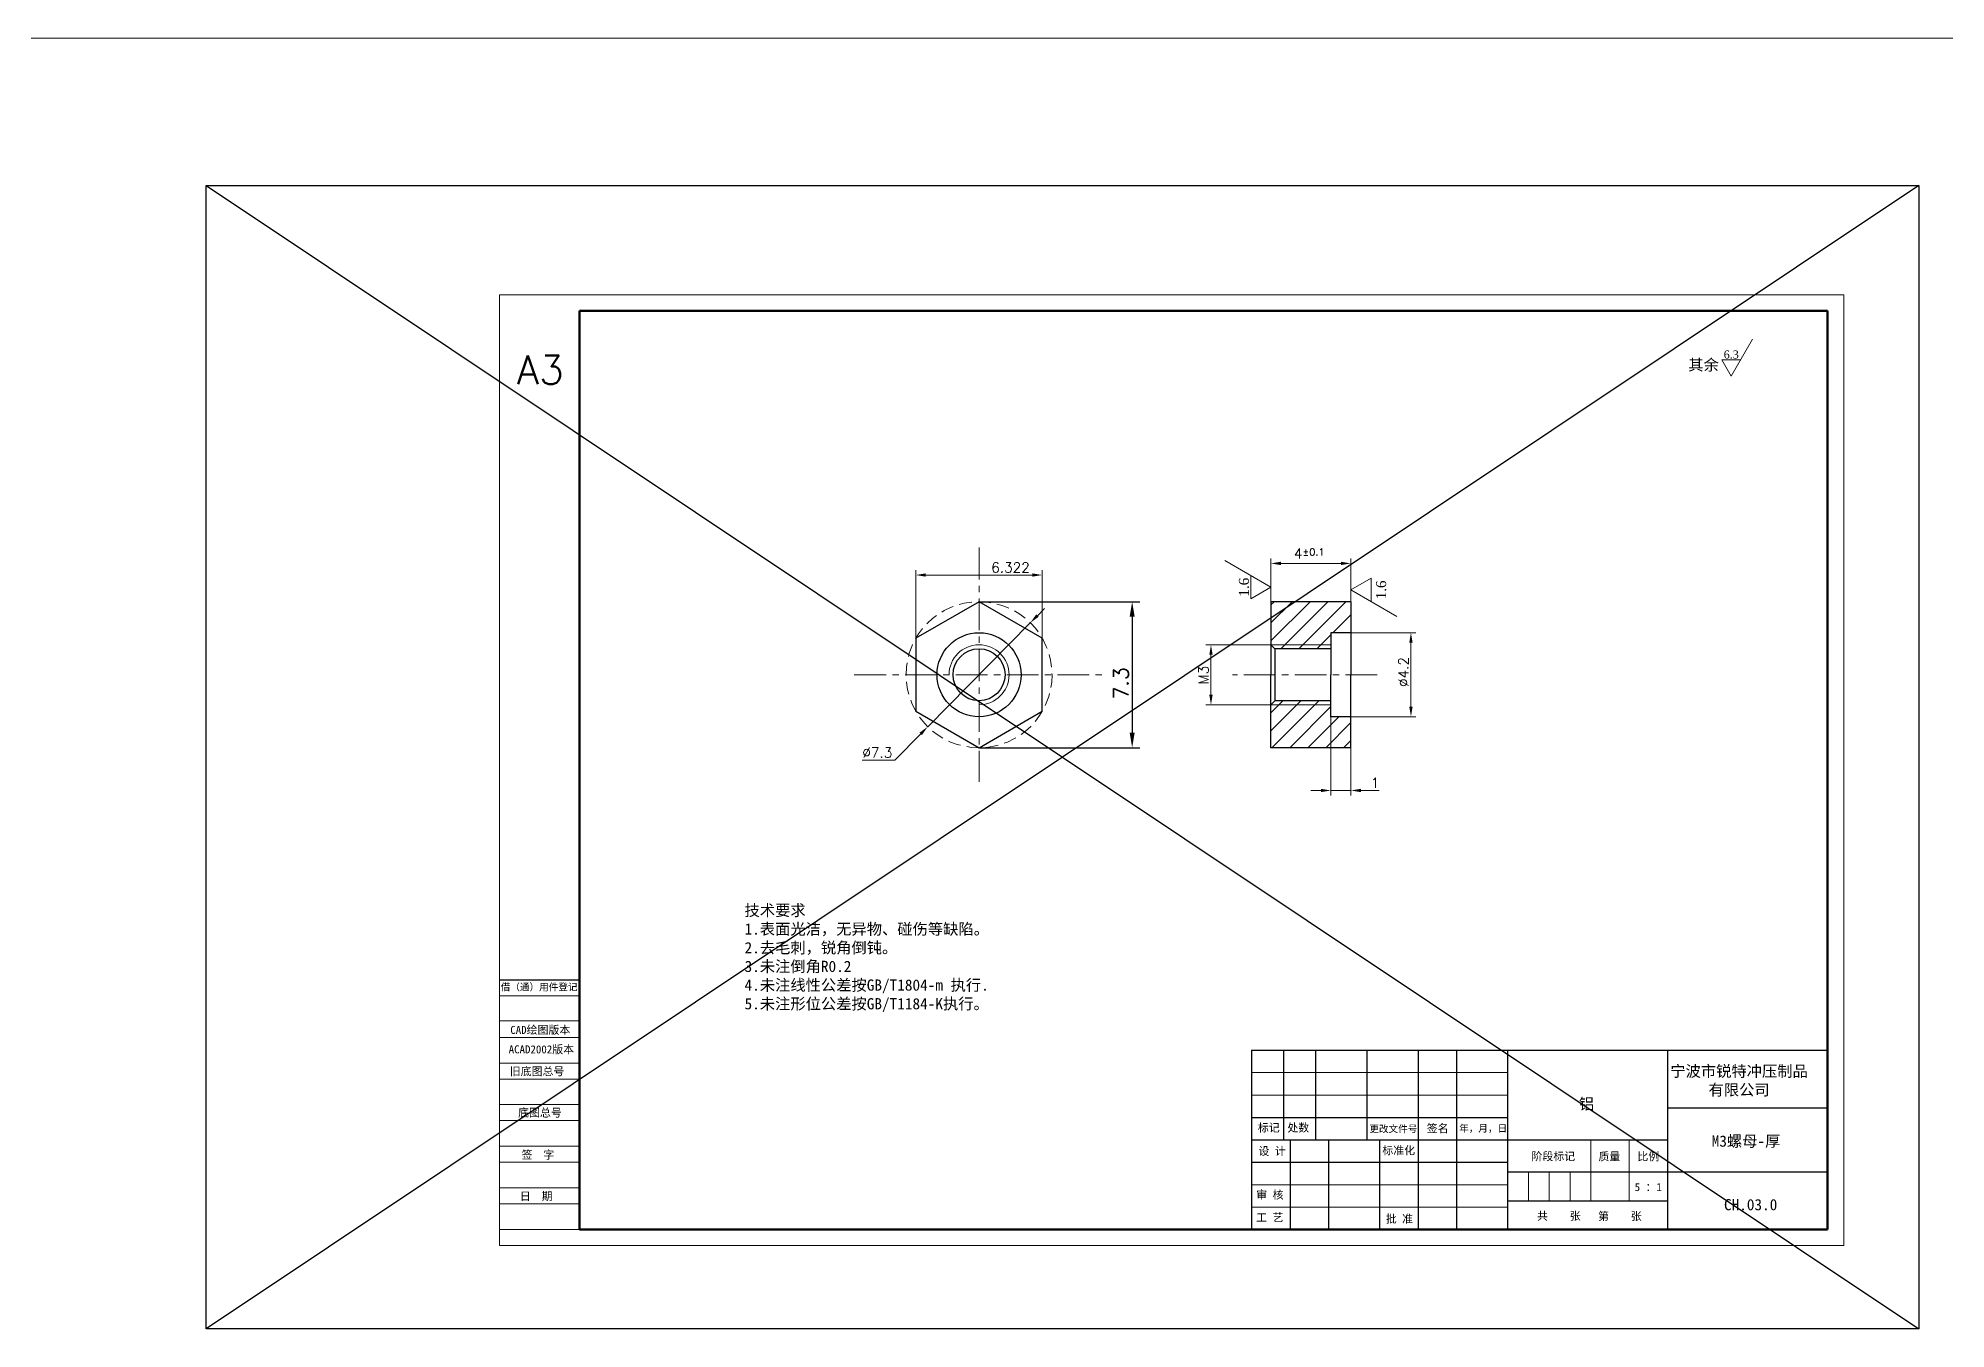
# Model space of a CAD drawing. Header units: millimetres. Extents: x 2517 to 77584, y 486 to 45347.
# Drawn here: x 3149.8 to 3245.1, y 1302.5 to 1367.1 of the extents above; entities that cross this region are included whole.
import ezdxf

# ---------------------------------------------------------------- set-up
doc = ezdxf.new("R2010")
doc.units = ezdxf.units.MM
doc.linetypes.add('CENTER', pattern=[50.8, 31.75, -6.35, 6.35, -6.35])
doc.linetypes.add('HIDDEN', pattern=[9.525, 6.35, -3.175])
for name, color, linetype, lineweight in [('中心线', 1, 'CENTER', 9), ('填充', 3, 'Continuous', 9), ('实线', 7, 'Continuous', 25), ('尺寸标注', 2, 'Continuous', 9), ('引导线', 6, 'Continuous', 9), ('文本', 3, 'Continuous', 15), ('粗实线', 9, 'Continuous', 50), ('虚线', 4, 'HIDDEN', 13)]:
    doc.layers.add(name, color=color, linetype=linetype, lineweight=lineweight)
doc.styles.add('st', font='txt.shx')
doc.styles.get("Standard").update_dxf_attribs({"font": 'simfang.ttf'})
doc.dimstyles.new('st0.2', dxfattribs={"dimscale": 0.2, "dimtxt": 2.5, "dimasz": 2.5, "dimexe": 1.25, "dimexo": 0, "dimtad": 1, "dimtoh": 1, "dimdec": 3, "dimdsep": 46, "dimtxsty": 'st', "dimcen": 0, "dimclrd": 256, "dimclre": 256, "dimclrt": 256, "dimadec": 4, "dimazin": 2, "dimtfac": 1, "dimtdec": 3, "dimtmove": 0, "dimatfit": 1, "dimfxl": 1, "dimlwd": -1, "dimlwe": -1, "dimarcsym": 0})
doc.dimstyles.new('st0.3', dxfattribs={"dimscale": 0.3, "dimtxt": 2.5, "dimasz": 2.5, "dimexe": 1.25, "dimexo": 0, "dimtad": 1, "dimtoh": 1, "dimdec": 3, "dimdsep": 46, "dimtxsty": 'st', "dimcen": 0, "dimclrd": 256, "dimclre": 256, "dimclrt": 256, "dimadec": 4, "dimazin": 2, "dimtfac": 1, "dimtdec": 3, "dimtmove": 0, "dimatfit": 1, "dimfxl": 1, "dimlwd": -1, "dimlwe": -1, "dimarcsym": 0})

# ---------------------------------------------------------------- blocks, each defined once
blk = doc.blocks.new('*D34')
at = {"layer": 'Defpoints', "color": 0, "ltscale": 0.2, "transparency": 16777216}
for p in [(3215.388, 1337.332), (3215.388, 1333.132), (3218.391, 1333.132)]:
    blk.add_point(p, dxfattribs=at)
at = {"layer": '尺寸标注', "ltscale": 0.2, "transparency": 16777216}
for p, q in [((3215.388, 1337.332), (3218.641, 1337.332)), ((3218.391, 1336.832), (3218.391, 1333.632)), ((3215.388, 1333.132), (3218.641, 1333.132))]:
    blk.add_line(p, q, dxfattribs=at)
for points in [[(3218.308, 1336.832), (3218.475, 1336.832), (3218.391, 1337.332)], [(3218.308, 1333.632), (3218.475, 1333.632), (3218.391, 1333.132)]]:
    blk.add_solid(points, dxfattribs=at)
at = {"layer": '尺寸标注', "ltscale": 0.2, "transparency": 16777216, "insert": (3218.016, 1335.367), "char_height": 0.5, "attachment_point": 5, "rotation": 90, "style": 'st'}
blk.add_mtext('%%c4.2', dxfattribs=at)
blk = doc.blocks.new('*D35')
at = {"layer": 'Defpoints', "color": 0, "ltscale": 0.2, "transparency": 16777216}
for p in [(3211.388, 1340.797), (3211.388, 1338.882), (3215.388, 1338.882)]:
    blk.add_point(p, dxfattribs=at)
at = {"layer": '尺寸标注', "ltscale": 0.2, "transparency": 16777216}
for p, q in [((3211.388, 1338.882), (3211.388, 1341.047)), ((3215.388, 1338.882), (3215.388, 1341.047)), ((3214.888, 1340.797), (3211.888, 1340.797))]:
    blk.add_line(p, q, dxfattribs=at)
for points in [[(3211.888, 1340.881), (3211.888, 1340.714), (3211.388, 1340.797)], [(3214.888, 1340.881), (3214.888, 1340.714), (3215.388, 1340.797)]]:
    blk.add_solid(points, dxfattribs=at)
at = {"layer": '尺寸标注', "ltscale": 0.2, "transparency": 16777216, "insert": (3213.304, 1341.297), "char_height": 0.5, "attachment_point": 5, "style": 'st'}
blk.add_mtext('4{}{\\A0;{\\H1.5x;}{\\A2;\\H0.71x;\\C3;%%p0.1}}', dxfattribs=at)
blk = doc.blocks.new('*D36')
at = {"layer": 'Defpoints', "color": 0, "ltscale": 0.2, "transparency": 16777216}
for p in [(3211.388, 1336.732), (3208.395, 1333.732), (3211.388, 1333.732)]:
    blk.add_point(p, dxfattribs=at)
at = {"layer": '尺寸标注', "ltscale": 0.2, "transparency": 16777216}
for p, q in [((3211.388, 1336.732), (3208.145, 1336.732)), ((3208.395, 1336.232), (3208.395, 1334.232)), ((3211.388, 1333.732), (3208.145, 1333.732))]:
    blk.add_line(p, q, dxfattribs=at)
for points in [[(3208.311, 1336.232), (3208.478, 1336.232), (3208.395, 1336.732)], [(3208.311, 1334.232), (3208.478, 1334.232), (3208.395, 1333.732)]]:
    blk.add_solid(points, dxfattribs=at)
at = {"layer": '尺寸标注', "ltscale": 0.2, "transparency": 16777216, "insert": (3208.02, 1335.21), "char_height": 0.5, "attachment_point": 5, "rotation": 90, "style": 'st'}
blk.add_mtext('M3', dxfattribs=at)
blk = doc.blocks.new('*D37')
at = {"layer": 'Defpoints', "color": 0, "ltscale": 0.2, "transparency": 16777216}
for p in [(3214.388, 1333.132), (3215.388, 1331.582), (3215.388, 1329.447)]:
    blk.add_point(p, dxfattribs=at)
at = {"layer": '尺寸标注', "ltscale": 0.2, "transparency": 16777216}
for p, q in [((3214.388, 1333.132), (3214.388, 1329.197)), ((3215.388, 1331.582), (3215.388, 1329.197)), ((3213.888, 1329.447), (3213.388, 1329.447)), ((3214.388, 1329.447), (3215.388, 1329.447)), ((3215.888, 1329.447), (3216.805, 1329.447))]:
    blk.add_line(p, q, dxfattribs=at)
for points in [[(3213.888, 1329.531), (3213.888, 1329.364), (3214.388, 1329.447)], [(3215.888, 1329.531), (3215.888, 1329.364), (3215.388, 1329.447)]]:
    blk.add_solid(points, dxfattribs=at)
at = {"layer": '尺寸标注', "ltscale": 0.2, "transparency": 16777216, "insert": (3216.596, 1329.822), "char_height": 0.5, "attachment_point": 5, "style": 'st'}
blk.add_mtext('1', dxfattribs=at)
blk = doc.blocks.new('*D38')
at = {"layer": 'Defpoints', "color": 0, "ltscale": 0.2, "transparency": 16777216}
for p in [(3199.961, 1340.217), (3193.639, 1337.057), (3199.961, 1337.057)]:
    blk.add_point(p, dxfattribs=at)
at = {"layer": '尺寸标注', "ltscale": 0.2, "transparency": 16777216}
for p, q in [((3193.639, 1337.057), (3193.639, 1340.467)), ((3194.139, 1340.217), (3199.461, 1340.217)), ((3199.961, 1337.057), (3199.961, 1340.467))]:
    blk.add_line(p, q, dxfattribs=at)
for points in [[(3194.139, 1340.3), (3194.139, 1340.133), (3193.639, 1340.217)], [(3199.461, 1340.3), (3199.461, 1340.133), (3199.961, 1340.217)]]:
    blk.add_solid(points, dxfattribs=at)
at = {"layer": '尺寸标注', "ltscale": 0.2, "transparency": 16777216, "insert": (3198.373, 1340.592), "char_height": 0.5, "attachment_point": 5, "style": 'st'}
blk.add_mtext('6.322', dxfattribs=at)
blk = doc.blocks.new('*D39')
at = {"layer": 'Defpoints', "color": 0, "ltscale": 0.2, "transparency": 16777216}
for p in [(3199.364, 1337.829), (3194.236, 1332.634)]:
    blk.add_point(p, dxfattribs=at)
at = {"layer": '尺寸标注', "ltscale": 0.2, "transparency": 16777216}
for p, q in [((3199.715, 1338.185), (3200.066, 1338.541)), ((3199.364, 1337.829), (3194.236, 1332.634)), ((3193.885, 1332.278), (3192.589, 1330.964)), ((3192.589, 1330.964), (3190.964, 1330.964))]:
    blk.add_line(p, q, dxfattribs=at)
for points in [[(3199.656, 1338.244), (3199.775, 1338.127), (3199.364, 1337.829)], [(3193.826, 1332.336), (3193.944, 1332.219), (3194.236, 1332.634)]]:
    blk.add_solid(points, dxfattribs=at)
at = {"layer": '尺寸标注', "ltscale": 0.2, "transparency": 16777216, "insert": (3191.714, 1331.339), "char_height": 0.5, "attachment_point": 5, "style": 'st'}
blk.add_mtext('∅7.3', dxfattribs=at)
blk = doc.blocks.new('*D270')
at = {"layer": 'Defpoints', "color": 0, "ltscale": 0.1, "transparency": 16777216}
for p in [(3196.8, 1338.882), (3196.8, 1331.582), (3204.455, 1331.582)]:
    blk.add_point(p, dxfattribs=at)
at = {"layer": '实线', "ltscale": 0.1, "transparency": 16777216}
for p, q in [((3196.8, 1338.882), (3204.83, 1338.882)), ((3204.455, 1338.132), (3204.455, 1332.332)), ((3196.8, 1331.582), (3204.83, 1331.582))]:
    blk.add_line(p, q, dxfattribs=at)
for points in [[(3204.33, 1338.132), (3204.58, 1338.132), (3204.455, 1338.882)], [(3204.33, 1332.332), (3204.58, 1332.332), (3204.455, 1331.582)]]:
    blk.add_solid(points, dxfattribs=at)
at = {"layer": '实线', "ltscale": 0.1, "transparency": 16777216, "insert": (3203.893, 1334.801), "char_height": 0.75, "attachment_point": 5, "rotation": 90, "style": 'st'}
blk.add_mtext('7.3', dxfattribs=at)

msp = doc.modelspace()

# ---------------------------------------------------------------- hatches: boundary and pattern name
at = {"layer": '填充', "ltscale": 0.2}
h = msp.add_hatch(dxfattribs=at)
h.set_pattern_fill('LINE', color=256, scale=0.2, angle=45)
h.set_pattern_definition([(45, (-164.8804, -14.29707), (-0.44901281, 0.44901281), [])])
h.paths.add_polyline_path([(3215.3879, 1338.8816), (3211.3879, 1338.8816), (3211.3879, 1336.5296), (3214.3879, 1336.5296), (3214.3879, 1337.3316), (3215.3879, 1337.3316)])
h.paths.add_polyline_path([(3215.3879, 1333.1316), (3214.3879, 1333.1316), (3214.3879, 1333.9335), (3211.3879, 1333.9335), (3211.3879, 1331.5816), (3215.3879, 1331.5816)])

# ---------------------------------------------------------------- linework, layer by layer
at = {"layer": '中心线', "ltscale": 0.05}
for p, q in [((3196.8002, 1341.5849), (3196.8002, 1329.8859)), ((3190.5628, 1335.2316), (3202.9328, 1335.2316)), ((3216.7072, 1335.2316), (3209.476, 1335.2316))]:
    msp.add_line(p, q, dxfattribs=at)
at = {"layer": '填充', "ltscale": 0.2}
for p, q in [((3214.3879, 1336.7316), (3211.3879, 1336.7316)), ((3214.3879, 1333.7316), (3211.3879, 1333.7316))]:
    msp.add_line(p, q, dxfattribs=at)
msp.add_arc((3196.8002, 1335.2316), 1.5, 270, 180, dxfattribs=at)
at = {"layer": '实线', "color": 2, "ltscale": 0.1}
for p, q in [((3158.1581, 1359.6947), (3243.7782, 1359.6947)), ((3158.1581, 1302.5364), (3158.1581, 1359.6947)), ((3158.1581, 1359.6947), (3243.7782, 1302.5364)), ((3243.7782, 1359.6947), (3158.1581, 1302.5364)), ((3243.7782, 1359.6947), (3243.7782, 1302.5364)), ((3243.7782, 1302.5364), (3158.1581, 1302.5364))]:
    msp.add_line(p, q, dxfattribs=at)
at = {"layer": '实线', "ltscale": 0.2}
for p, q in [((3215.3879, 1338.8816), (3211.3879, 1338.8816)), ((3211.3879, 1338.8816), (3211.3879, 1335.2316)), ((3215.3879, 1338.8816), (3215.3879, 1335.2316)), ((3215.3879, 1337.3316), (3214.3879, 1337.3316)), ((3214.3879, 1337.3316), (3214.3879, 1335.2316)), ((3211.3879, 1336.7316), (3211.5899, 1336.5296)), ((3214.3879, 1336.5296), (3211.5899, 1336.5296)), ((3211.5899, 1336.5296), (3211.5899, 1333.9335)), ((3211.3879, 1331.5816), (3211.3879, 1335.2316)), ((3214.3879, 1333.1316), (3214.3879, 1335.2316)), ((3215.3879, 1331.5816), (3215.3879, 1335.2316)), ((3211.5899, 1333.9335), (3211.3879, 1333.7316)), ((3214.3879, 1333.9335), (3211.5899, 1333.9335)), ((3215.3879, 1333.1316), (3214.3879, 1333.1316)), ((3215.3879, 1331.5816), (3211.3879, 1331.5816))]:
    msp.add_line(p, q, dxfattribs=at)
at = {"layer": '实线'}
for p, q in [((3172.8234, 1319.9832), (3176.8234, 1319.9832)), ((3176.8234, 1307.5032), (3176.8234, 1316.4632)), ((3176.8234, 1316.4632), (3176.8234, 1307.5032)), ((3210.4234, 1316.4632), (3239.2234, 1316.4632)), ((3210.4264, 1316.4632), (3210.4264, 1307.5032)), ((3212.0264, 1316.4632), (3212.0264, 1311.9832)), ((3213.6264, 1316.4632), (3213.6264, 1311.9832)), ((3216.1864, 1316.4632), (3216.1864, 1311.9832)), ((3218.7464, 1316.4632), (3218.7464, 1307.5032)), ((3220.6664, 1316.4632), (3220.6664, 1307.5032)), ((3223.2264, 1316.4632), (3223.2264, 1307.5032)), ((3231.2234, 1316.4632), (3231.2234, 1307.5032)), ((3231.2234, 1313.5832), (3239.2234, 1313.5832)), ((3210.4234, 1313.1032), (3223.2264, 1313.1032)), ((3210.4234, 1311.9832), (3223.2264, 1311.9832)), ((3212.3464, 1311.9832), (3212.3464, 1307.5032)), ((3214.2664, 1311.9832), (3214.2664, 1307.5032)), ((3216.8264, 1311.9832), (3216.8264, 1307.5032)), ((3223.2264, 1311.9832), (3231.2234, 1311.9832)), ((3210.4234, 1310.8632), (3223.2264, 1310.8632)), ((3223.2264, 1310.3832), (3239.2234, 1310.3832)), ((3223.2264, 1308.9432), (3231.2234, 1308.9432)), ((3210.4234, 1307.5032), (3239.2234, 1307.5032))]:
    msp.add_line(p, q, dxfattribs=at)
at = {"layer": '实线', "ltscale": 0.2}
msp.add_lwpolyline([(3196.8002, 1338.8816), (3193.6392, 1337.0566), (3193.6392, 1333.4066), (3196.8002, 1331.5816), (3199.9612, 1333.4066), (3199.9612, 1337.0566)], close=True, dxfattribs=at)
for radius in [2.1, 1.298]:
    msp.add_circle((3196.8002, 1335.2316), radius, dxfattribs=at)
at = {"layer": '尺寸标注', "ltscale": 0.2}
msp.add_line((3054.3981, 1367.0528), (3645.4033, 1367.0528), dxfattribs=at)
at = {"layer": '引导线'}
for p, q in [((3172.8234, 1354.2232), (3240.0234, 1354.2232)), ((3172.8234, 1306.7032), (3172.8234, 1354.2232)), ((3240.0234, 1306.7032), (3240.0234, 1354.2232)), ((3176.8234, 1319.1832), (3172.8234, 1319.1832)), ((3176.8234, 1317.9289), (3172.8234, 1317.9289)), ((3176.8234, 1317.1032), (3172.8234, 1317.1032)), ((3176.8234, 1315.8232), (3172.8234, 1315.8232)), ((3210.4234, 1315.3432), (3223.2264, 1315.3432)), ((3176.8234, 1315.0232), (3172.8234, 1315.0232)), ((3210.4234, 1314.2232), (3223.2264, 1314.2232)), ((3176.8234, 1313.7432), (3172.8234, 1313.7432)), ((3176.8234, 1312.9432), (3172.8234, 1312.9432)), ((3176.8234, 1311.6632), (3172.8234, 1311.6632)), ((3176.8234, 1310.8632), (3172.8234, 1310.8632)), ((3176.8234, 1309.5832), (3172.8234, 1309.5832)), ((3210.4234, 1309.7432), (3223.2264, 1309.7432)), ((3176.8234, 1308.7832), (3172.8234, 1308.7832)), ((3210.4234, 1308.6232), (3223.2264, 1308.6232)), ((3176.8234, 1307.5032), (3172.8234, 1307.5032)), ((3172.8234, 1306.7032), (3240.0234, 1306.7032))]:
    msp.add_line(p, q, dxfattribs=at)
at = {"layer": '文本'}
for p, q in [((3234.4013, 1350.163), (3235.4655, 1352.0062)), ((3234.8669, 1350.9694), (3233.9357, 1350.9694)), ((3233.9357, 1350.9694), (3234.4013, 1350.163)), ((3211.3879, 1339.6085), (3209.0839, 1340.9387)), ((3210.3799, 1340.1905), (3210.3799, 1339.0266)), ((3216.3959, 1340.0522), (3215.3879, 1339.4703)), ((3216.3959, 1338.8883), (3216.3959, 1340.0522)), ((3210.3799, 1339.0266), (3211.3879, 1339.6085)), ((3215.3879, 1339.4703), (3217.6919, 1338.14))]:
    msp.add_line(p, q, dxfattribs=at)
at = {"layer": '文本', "ltscale": 0.2}
for p, q in [((3227.3834, 1311.9832), (3227.3834, 1308.9432)), ((3229.3034, 1311.9832), (3229.3034, 1308.9432)), ((3224.2634, 1310.3832), (3224.2634, 1308.9432)), ((3225.3034, 1310.3832), (3225.3034, 1308.9432)), ((3226.3434, 1310.3832), (3226.3434, 1308.9432))]:
    msp.add_line(p, q, dxfattribs=at)
at = {"layer": '粗实线'}
for p, q in [((3176.8234, 1307.5032), (3176.8234, 1353.4232)), ((3176.8234, 1353.4232), (3239.2234, 1353.4232)), ((3239.2234, 1307.5032), (3239.2234, 1353.4232)), ((3176.8234, 1307.5032), (3239.2234, 1307.5032))]:
    msp.add_line(p, q, dxfattribs=at)
at = {"layer": '虚线', "ltscale": 0.1}
msp.add_circle((3196.8002, 1335.2316), 3.65, dxfattribs=at)

# ---------------------------------------------------------------- texts
at = {"layer": '实线', "ltscale": 0.2, "insert": (3173.6941, 1351.1921), "char_height": 1.44, "width": 4, "attachment_point": 1, "style": 'st'}
msp.add_mtext('A3', dxfattribs=at)
at = {"layer": '实线', "char_height": 0.56, "attachment_point": 5}
for s, insert, width in [('宁波市锐特冲压制品\\P有限公司', (3234.7949, 1314.9205), 10.108768), ('铝', (3227.1742, 1313.75), 6.29936), ('M3螺母-厚', (3235.1434, 1311.8907), 10.108768), ('CH.03.0', (3235.3735, 1308.7391), 7.3604)]:
    msp.add_mtext(s, dxfattribs=dict(at, insert=insert, width=width))
at = {"layer": '文本'}
for s, insert, char_height, width, attachment_point in [('{\\fTimes New Roman|b0|i0|c0|p18;6.3}', (3234.0251, 1351.4406), 0.4, 2.336, 1), ('其余', (3233.0203, 1350.3815), 0.56, 10.108768, 8), ('技术要求\\P1.表面光洁，无异物、碰伤等缺陷。\\P2.去毛刺，锐角倒钝。\\P3.未注倒角R0.2\\P4.未注线性公差按GB/T1804-m 执行.\\P5.未注形位公差按GB/T1184-K执行。', (3185.0784, 1321.0532), 0.56, 14.322368, 4)]:
    msp.add_mtext(s, dxfattribs=dict(at, insert=insert, char_height=char_height, width=width, attachment_point=attachment_point))
at = {"layer": '文本', "char_height": 0.5, "width": 2.92, "attachment_point": 1, "rotation": 90}
for insert in [(3209.7909, 1339.1383), (3216.6506, 1339.0001)]:
    msp.add_mtext('{\\fTimes New Roman|b0|i0|c0|p18;1.6}', dxfattribs=dict(at, insert=insert))
at = {"layer": '文本', "ltscale": 0.2, "attachment_point": 5}
for s, insert, char_height, width in [('借（通）用件登记', (3174.8094, 1319.6001), 0.352, 8.180576), ('CAD绘图版本', (3174.8662, 1317.4544), 0.4, 12.127523), ('ACAD2002版本', (3174.921, 1316.483), 0.4, 9.361523), ('旧底图总号', (3174.7046, 1315.3848), 0.4, 10.590149), ('底图总号', (3174.8475, 1313.3156), 0.4, 2.321856), ('标记', (3211.2849, 1312.5686), 0.4, 2.321856), ('处数', (3212.76, 1312.5651), 0.4, 2.321856), ('更改文件号', (3217.5116, 1312.5121), 0.352, 5.150107), ('签名', (3219.7299, 1312.5376), 0.4, 2.321856), ('年，月，日', (3222.0007, 1312.5342), 0.352, 2.321856), ('签  字', (3174.7498, 1311.2099), 0.4, 2.321856), ('设 计', (3211.4485, 1311.3976), 0.4, 2.321856), ('标准化', (3217.7787, 1311.434), 0.4, 2.321856), ('阶段标记', (3225.5077, 1311.1372), 0.4, 2.321856), ('质量', (3228.3097, 1311.1279), 0.4, 2.321856), ('比例', (3230.2571, 1311.1279), 0.4, 2.321856), ('日  期', (3174.6605, 1309.1399), 0.4, 2.321856), ('审 核', (3211.3392, 1309.2151), 0.4, 2.321856), ('5 ：1', (3230.2549, 1309.6182), 0.4, 2.321856), ('共    张', (3225.7845, 1308.1561), 0.4, 2.321856), ('工 艺', (3211.3328, 1308.0875), 0.4, 2.321856), ('批 准', (3217.8152, 1308.0128), 0.4, 2.321856), ('第    张', (3228.8352, 1308.1416), 0.4, 2.321856)]:
    msp.add_mtext(s, dxfattribs=dict(at, insert=insert, char_height=char_height, width=width))

# ---------------------------------------------------------------- dimensions: what is measured, and where the dimension line sits
at = {"layer": '实线', "ltscale": 0.1}
dim = msp.add_linear_dim(base=(3204.4551, 1331.5816), p1=(3196.8002, 1338.8816), p2=(3196.8002, 1331.5816), angle=90, dimstyle='st0.3', dxfattribs=at)
dim.commit()
dim.dimension.update_dxf_attribs({"geometry": '*D270', "text_midpoint": (3204.4551, 1334.8014), "dimtype": 160})
at = {"layer": '尺寸标注', "ltscale": 0.2}
for base, p1, p2, picture, middle in [((3199.9612, 1340.2167), (3193.6392, 1337.0566), (3199.9612, 1337.0566), '*D38', (3198.3732, 1340.2167)), ((3215.3879, 1329.4474), (3214.3879, 1333.1316), (3215.3879, 1331.5816), '*D37', (3216.5962, 1329.4474))]:
    dim = msp.add_linear_dim(base=base, p1=p1, p2=p2, dimstyle='st0.2', dxfattribs=at)
    dim.commit()
    dim.dimension.update_dxf_attribs({"geometry": picture, "text_midpoint": middle, "dimtype": 160})
dim = msp.add_linear_dim(base=(3211.3879, 1340.7974), p1=(3215.3879, 1338.8816), p2=(3211.3879, 1338.8816), text='<>{}{\\A0;{\\H1.5x;}{\\A2;\\H0.71x;\\C3;%%p0.1}}', dimstyle='st0.2', override={"dimtp": 0.1, "dimtm": 0.1, "dimtdec": 3, "dimtzin": 8}, dxfattribs=at)
dim.commit()
dim.dimension.update_dxf_attribs({"geometry": '*D35', "text_midpoint": (3213.3037, 1340.7974), "dimtype": 160})
dim = msp.add_diameter_dim_2p(p1=(3199.364, 1337.8295), p2=(3194.2363, 1332.6337), dimstyle='st0.2', dxfattribs=at)
dim.commit()
dim.dimension.update_dxf_attribs({"geometry": '*D39', "text_midpoint": (3191.7139, 1330.9644), "dimtype": 163})
for base, p1, p2, text, picture, middle in [((3218.3914, 1333.1316), (3215.3879, 1337.3316), (3215.3879, 1333.1316), '%%c<>', '*D34', (3218.3914, 1335.3674)), ((3208.3946, 1333.7316), (3211.3879, 1336.7316), (3211.3879, 1333.7316), 'M<>', '*D36', (3208.3946, 1335.2098))]:
    dim = msp.add_linear_dim(base=base, p1=p1, p2=p2, angle=90, text=text, dimstyle='st0.2', dxfattribs=at)
    dim.commit()
    dim.dimension.update_dxf_attribs({"geometry": picture, "text_midpoint": middle, "dimtype": 160})

doc.saveas('drawing.dxf')
